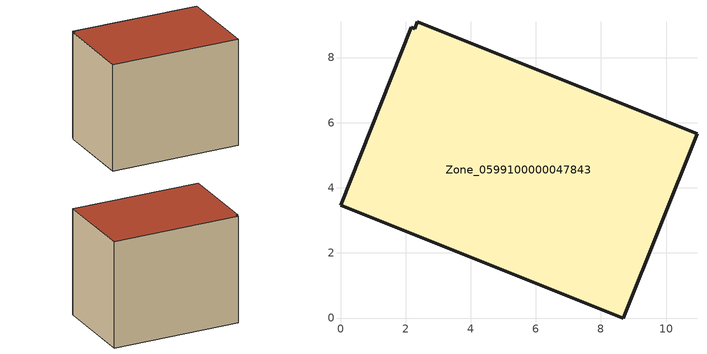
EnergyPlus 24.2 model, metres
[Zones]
Zone_0599100000047843
 floor ground (C_G): 2.28,8.89 2.35,9.09 10.95,5.66 8.69,0 0,3.47 2.18,8.93 z0.37
 wall outside (C_F): 8.69,0 10.95,5.66 2.35,9.09 2.28,8.89 2.18,8.93 0,3.47 8.69,0 z0.37:8.13
 roof outside (C_R): 2.35,9.09 2.28,8.89 2.18,8.93 0,3.47 8.69,0 10.95,5.66 z8.13
[BUILDING]
Pand.0599100000047843: North Axis=0; Terrain=City; Loads Convergence Tolerance Value=0.04; Temperature Convergence Tolerance Value=0.4; Solar Distribution=FullExterior; Maximum Number of Warmup Days=25; Minimum Number of Warmup Days=1
[Site:Location]
Rotterdam.The.Hague.AP_ZH_NLD Design_Conditions: Latitude=51.96; Longitude=4.45; Time Zone=1; Elevation=-4.5
[SITE:GROUNDTEMPERATURE:BUILDINGSURFACE]
18, 18, 18, 18, 18, 18, 18, 18, 18, 18, 18, 18
[MATERIAL] Thermal Absorptance=0.9; Solar Absorptance=0.7; Visible Absorptance=0.7
Name | Roughness | Thickness | Conductivity | Density | Specific Heat
G.TI.1965-1974 | MediumSmooth | 0.15 | 0.882353 | 540 | 1210
F.TI.1965-1974 | Rough | 0.3 | 0.697674 | 1920 | 840
R.TI.1965-1974 | MediumRough | 0.2 | 0.232558 | 1500 | 1000
[CONSTRUCTION]
C_G: G.TI.1965-1974
C_F: F.TI.1965-1974
C_R: R.TI.1965-1974
[ZONE]
Zone_0599100000047843: Type=1; Multiplier=1; Ceiling Height=Autocalculate; Volume=Autocalculate; Floor Area=autocalculate; Part of Total Floor Area=Yes
[ZONEINFILTRATION:DESIGNFLOWRATE]
Infil_Zone_0599100000047843: Zone or ZoneList or Space or SpaceList=Zone_0599100000047843; Schedule=AlwaysOn; Design Flow Rate Calculation Method=Flow/Area; Flow Rate per Floor Area=0.003; Constant Term Coefficient=1; Temperature Term Coefficient=0; Velocity Term Coefficient=0; Velocity Squared Term Coefficient=0
[HVACTEMPLATE:ZONE:IDEALLOADSAIRSYSTEM]
Zone_0599100000047843: Maximum Heating Supply Air Temperature=50; Minimum Cooling Supply Air Temperature=13; Maximum Heating Supply Air Humidity Ratio=0.0156; Minimum Cooling Supply Air Humidity Ratio=0.0077; Heating Limit=NoLimit; Cooling Limit=NoLimit; Dehumidification Control Type=ConstantSensibleHeatRatio; Cooling Sensible Heat Ratio=0.7; Dehumidification Setpoint=60; Humidification Control Type=None; Humidification Setpoint=30; Outdoor Air Method=None; Outdoor Air Flow Rate per Person=0.00944; Outdoor Air Flow Rate per Zone Floor Area=0; Outdoor Air Flow Rate per Zone=0; Demand Controlled Ventilation Type=None; Outdoor Air Economizer Type=NoEconomizer; Heat Recovery Type=None; Sensible Heat Recovery Effectiveness=0.7; Latent Heat Recovery Effectiveness=0.65
[ZONECONTROL:THERMOSTAT]
ThermostatControl_Zone_0599100000047843: Zone or ZoneList=Zone_0599100000047843; Control Type Schedule=DualSetpointControlType; Control 1=Thermostat_Zone_0599100000047843; Temperature Difference Between Cutout And Setpoint=0
[THERMOSTATSETPOINT:DUALSETPOINT]
Thermostat_Zone_0599100000047843: Heating Setpoint Temperature Schedule=HeatingSetpoint_Zone_0599100000047843; Cooling Setpoint Temperature Schedule=CoolingSetpoint_Zone_0599100000047843
[SCHEDULE:COMPACT]
HeatingSetpoint_Zone_0599100000047843: Through: 12/31, For: AllDays, Until: 24:00, 21
CoolingSetpoint_Zone_0599100000047843: Through: 12/31, For: AllDays, Until: 24:00, 24
DualSetpointControlType: Through: 12/31, For: AllDays, Until: 24:00, 4
AlwaysOn: Through: 12/31, For: AllDays, Until: 24:00, 1
